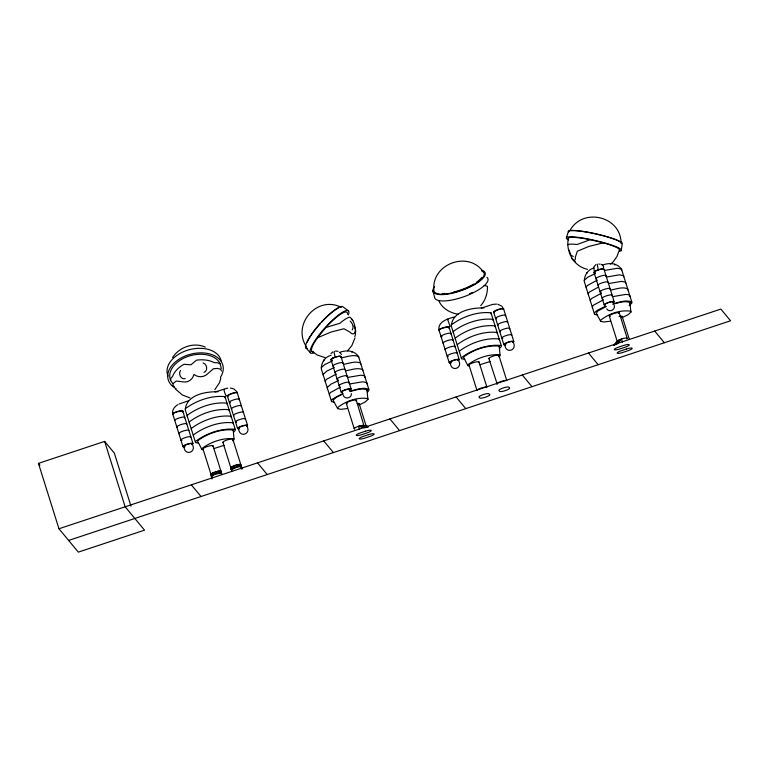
<?xml version="1.0" encoding="UTF-8"?>
<svg xmlns="http://www.w3.org/2000/svg" width="769" height="769" viewBox="0 0 769 769"><rect width="100%" height="100%" fill="white"/><g stroke="black" fill="none" stroke-linecap="round" stroke-linejoin="round"><path stroke-width="1.15" d="M172.66 383.443L170.67 380.54L170.766 378.502L172.602 376.368A25.348 16.793 -14.3 0 1 184.012 364.304L190.923 364.823L196.422 360.19A25.348 16.793 -14.3 0 1 214.128 362.584L217.906 362.862L220.309 364.064L221.28 368.495M587.535 269.323C573.818 266.593 565.35 251.319 568.464 237.996M621.275 250.646L622.208 243.946A27.703 3.72 12.8 0 0 595.052 233.641A27.703 3.72 12.8 0 0 568.608 232.103M593.822 267.699L594.197 270.65M220.886 378.098L219.55 382.597L214.82 389.681M354.99 337.908L351.798 345.675L347.626 350.818M566.474 237.525L568.522 231.094M334.659 402.437L331.564 401.591L321.317 368.889C321.231 362.612 324.854 356.826 331.112 355.288M597.638 315.107L594.543 314.252L584.296 281.56C584.209 275.273 587.833 269.496 594.091 267.958M198.662 443.242L195.518 442.521L185.271 409.829C186.329 394.651 205.967 391.479 217.963 391.757M464.678 359.411L461.535 358.7L451.288 325.998C452.345 310.82 471.983 307.648 483.98 307.927M450.173 326.546L447.51 319.154L447.885 319.606M593.389 267.439L595.86 264.613M180.532 370.485C178.043 373.647 180.878 379.915 185.137 378.636M603.021 269.534L603.655 266.459L601.387 264.344M569.589 231.344C581.537 207.149 620.641 215.57 621.064 242.716M480.721 305.629C485.527 300.439 487.604 293.306 487.469 286.328L484.143 285.414M313.377 351.75A26.242 5.633 -48.1 0 1 317.51 337.783L325.845 327.498A26.242 5.633 -48.1 0 1 347.473 314.281M321.192 367.774L324.71 364.602L332.304 360.921M367.755 391.815L368.918 390.344L368.803 389.229L358.546 356.537C353.798 349.982 346.194 349.982 339.389 352.433M349.78 391.584C355.249 390.335 361.44 387.711 366.938 389.845L367.918 399.486L365.073 402.052L358.921 405.032M584.171 280.445L587.689 277.273L595.283 273.591M612.758 304.255C618.228 303.005 624.418 300.381 629.917 302.515L630.897 312.156L628.052 314.723L621.9 317.703M613.941 345.3L617.545 340.821L621.487 338.956A5.248 1.057 -17.4 0 1 626.87 338.841M614.248 345.3L618.189 340.379M615.162 344.82L619.103 339.898M616.286 344.329L620.227 339.417M617.545 343.878L621.487 338.956L622.506 342.224M352.212 329.92C354.173 327.209 352.471 323.028 350.135 321.067M172.554 357.518C179.36 347.079 193.75 341.84 205.323 347.146M210.985 474.386L212.84 472.8L218.954 470.955L220.914 471.089L221.212 473.483C218.136 473.329 209.447 474.194 211.975 478.962M231.2 467.965A5.248 1.057 -17.4 0 1 230.844 467.792L235.083 465.274L240.418 464.332L241.754 469.071M241.072 466.898C237.611 464.524 229.249 473.291 230.825 467.514M617.545 340.821L617.603 341.647M332.842 351.904L330.958 353.615M185.242 408.752C196.143 400.62 211.408 395.141 224.981 396.65L235.237 429.342L235.266 430.419L233.939 431.87M232.969 440.82L234.045 439.637L233.247 430.006C221.03 428.65 207.294 433.572 197.479 440.897L201.853 449.442L202.978 449.952M451.259 324.922C462.159 316.79 477.424 311.31 490.997 312.82L501.253 345.512L501.282 346.588L499.956 348.04M498.985 356.989L500.061 355.816L499.264 346.175C487.046 344.82 473.31 349.751 463.496 357.066L467.869 365.621L468.994 366.131M610.403 264.171L613.018 262.037L616.94 256.529L619.295 250.165A26.242 3.518 12.8 0 0 603.396 242.85L590.246 239.697A26.242 3.518 12.8 0 0 568.541 238.957M629.167 305.62L631.897 303.015L631.772 301.9L621.525 269.198C616.776 262.652 609.173 262.652 602.367 265.103M177.918 404.6C174.611 406.407 171.641 410.204 172.785 414.145L182.984 446.683M317.51 337.783L330.91 332.083L343.935 328.757L349.972 332.102A10.574 4.287 74.5 0 0 355.451 330.276A10.574 2.211 81.9 0 1 354.807 336.534M334.352 367.467L326.758 371.139L323.249 374.311L323.365 375.426M336.409 374.003L326.46 379.386L325.297 380.847L325.412 381.972M338.456 380.54L330.862 384.221L327.344 387.393L327.469 388.508M340.504 387.086L330.555 392.469L329.401 393.93L329.517 395.045M597.33 280.127L587.381 285.52L586.228 286.981L586.343 288.096M342.551 393.622L332.602 399.005L331.449 400.466L331.564 401.591M343.32 393.795L336.486 397.112L333.323 399.967L333.429 400.966L337.668 408.589L340.859 409.339L347.242 408.541M598.33 287.135L589.429 292.057L588.275 293.518L588.391 294.633M601.435 293.21L591.486 298.593L590.323 300.054L590.438 301.179M603.482 299.747L593.533 305.139L592.37 306.6L592.495 307.715M605.53 306.293L597.936 309.965L595.581 311.676L594.427 313.137L594.543 314.252M606.299 306.466L597.34 311.31L596.408 313.637L600.647 321.259L603.838 322.009L610.221 321.211M332.025 359.892A5.248 1.057 -17.4 0 1 332.852 358.094L336.543 356.758A5.248 1.057 -17.4 0 1 340.629 357.037M332.852 358.094L336.553 356.768A5.239 1.307 -17.2 0 1 340.725 357.393M204.006 372.379C208.245 370.937 207.149 364.016 203.103 362.987M179.129 403.985L188.251 400.889M603.963 269.381A5.248 1.057 -17.4 0 0 599.56 269.467L596.994 270.332A5.248 1.057 -17.4 0 0 595.043 272.611M604.04 269.679A5.239 1.307 -17.2 0 0 599.57 269.477L596.994 270.323A5.239 1.307 -17.2 0 0 595.158 272.957M224.231 445.299L213.859 448.577M490.247 361.468L479.875 364.746M325.845 327.498L339.908 323.278A25.348 5.441 -48.1 0 1 349.982 317.126C354.23 320.76 355.086 326.316 355.691 331.545M215.128 391.969L227.73 388.066M454.383 317.03C448.298 318.424 437.311 321.807 439.051 330.237L449.25 362.776M481.269 308.1L492.66 304.389L496.62 304.091M104.642 441.396L125.145 506.79L144.524 530.168L78.332 552.132L58.953 528.764L38.45 463.371L104.642 441.396L114.331 453.085L130.951 506.079M58.953 528.764L720.861 309.09L730.55 320.779L68.643 540.444M590.246 239.697L577.115 244.504A25.348 3.403 12.8 0 0 567.839 244.763M367.832 426.43L363.17 425.295L358.508 426.286A5.248 1.057 -17.4 0 0 354.624 428.987M613.201 303.688C619.132 302.371 625.841 299.545 631.772 301.9M350.222 391.017C356.153 389.7 362.862 386.874 368.803 389.229M573.28 256.548L570.742 254.962L569.195 250.098M604.915 270.39L617.574 268.275L621.525 269.198L621.64 270.323M606.972 276.936L619.622 274.812L623.572 275.744L623.688 276.859M609.019 283.473L621.679 281.358L625.62 282.281L625.745 283.396M611.067 290.009C616.402 289.067 622.429 286.529 627.677 288.817L627.792 289.942M341.936 357.729C347.271 356.778 353.298 354.249 358.546 356.537L358.662 357.652M613.114 296.555L625.774 294.431L628.34 294.662L629.724 295.363L629.84 296.478M343.993 364.266C349.318 363.324 355.345 360.786 360.594 363.074L360.719 364.189M346.04 370.802C351.366 369.86 357.402 367.322 362.651 369.61L362.766 370.725M348.088 377.348L360.748 375.224L363.314 375.455L364.698 376.147L364.814 377.271M350.145 383.885L362.805 381.77L366.746 382.693L366.871 383.808M603.396 242.85L588.881 246.416L577.308 251.252L575.327 257.259A10.574 2.692 68.9 0 1 571.896 258.384A10.574 3.816 60.9 0 0 575.145 261.72M598.868 264.132L600.176 264.103M335.419 351.048L338.091 351.318M494.015 312.281A5.248 1.057 -17.4 0 1 496.043 310.292A5.248 1.057 -17.4 0 1 502.551 308.6L503.58 308.821L513.788 341.359M502.551 308.6L503.608 309.109A5.239 1.077 -20.3 0 1 503.301 309.513A5.248 1.057 -17.4 0 0 503.599 309.1L501.946 306.254L497.87 304.274M230.354 388.009L233.863 388.931L236.929 391.796L247.522 425.267M458.064 314.194C450.278 313.002 442.425 308.552 439.003 301.227M363.17 425.295L368.159 426.651M362.228 425.382L368.216 427.006L361.084 425.584M359.815 425.891L365.804 427.516L364.496 427.91L358.508 426.286L359.536 429.554M597.225 264.094L598.253 269.861M325.066 357.652L317.366 355.047L311.829 351.279M341.34 307.398C317.011 294.815 291.403 324.749 306.648 347.127M190.001 397.919L182.32 394.958L175.332 388.931M501.253 345.512C487.681 344.012 472.406 349.491 461.506 357.623L461.535 358.7M500.042 354.942C489.046 353.721 476.674 358.162 467.85 364.746L467.869 365.621M235.237 429.342C221.664 427.843 206.39 433.312 195.489 441.444L195.518 442.521M234.026 438.772C223.029 437.551 210.658 441.983 201.834 448.577L201.853 449.442M488.921 358.633L497.216 384.135M363.843 425.344L356.258 400.178M348.511 310.974L343.185 306.975A27.703 5.95 -48.1 0 0 318.308 325.537A27.703 5.95 -48.1 0 0 307.533 348.434M174.332 386.672L172.765 385.182L173.707 383.01L176.264 381.049L183.003 381.857A10.574 9.699 83.3 0 0 193.971 374.416A10.574 10.237 52.9 0 0 207.832 373.619L213.503 368.687L217.627 368.428L220.722 369.274L221.462 371.033M334.39 351.548L334.034 352.462L335.236 357.152M483.24 271.87C468.283 249.973 430.823 264.257 433.927 290.509A26.607 8.344 -19.9 0 0 465.245 288.731A26.607 8.344 -19.9 0 0 481.615 270.957M305.908 347.934L310.455 352.788M606.683 308.84C609.106 312.964 615.902 309.724 614.171 305.226M351.798 319.318L352.884 320.615M654.669 331.055L664.358 342.743M588.477 353.019L598.167 364.708M522.286 374.993L531.975 386.672M456.094 396.958L465.783 408.647M340.052 352.702L341.465 354.413M389.902 418.922L399.601 430.611M323.711 440.887L333.41 452.576M257.528 462.861L267.218 474.55M191.337 484.826L201.026 496.514M38.45 463.371L39.94 465.168M224.317 389.345C223.106 388.739 225.951 396.996 226.567 395.881M354.057 325.585L355.605 330.449M343.224 395.151C344.464 399.755 351.962 398.371 351.346 393.574M622.14 316.357L629.388 339.485M619.228 312.848L627.177 338.187M603.944 269.092L614.143 301.631M609.308 316.146L617.247 341.484M594.014 272.389L604.213 304.928M512.788 341.686C518.508 350.116 505.195 354.826 504.849 344.32M493.65 312.118L503.858 344.656M498.85 355.336L506.79 380.674M478.991 361.93L486.931 387.259A5.248 1.057 -17.4 0 0 481.894 387.826A5.248 1.057 -17.4 0 0 476.991 390.277M469.061 365.227L477.001 390.556M448.971 326.94L459.18 359.479M458.18 359.805C463.899 368.245 450.596 372.946 450.24 362.449M359.161 403.687L366.419 426.824M340.927 356.383L351.135 388.922M346.329 403.475L354.269 428.814M330.997 359.681L341.205 392.209M246.532 425.593C252.251 434.033 238.938 438.734 238.582 428.227M227.393 396.025L237.592 428.564M232.834 439.166L242.139 468.859M222.904 442.463L231.873 471.07M212.975 445.76L221.943 474.358M203.045 449.048L212.013 477.655M182.714 410.848L192.913 443.386M191.923 443.723C197.643 452.153 184.329 456.863 183.974 446.356M432.889 290.855L434.543 297.103A28.28 8.872 -19.9 0 0 465.533 296.113A28.28 8.872 -19.9 0 0 486.95 277.282M240.418 464.332L240.716 466.725M239.745 464.284L240.043 466.677M238.803 464.361L239.101 466.754M237.659 464.563L237.957 466.956M236.391 464.88L236.689 467.264M235.083 465.274L235.381 467.667M233.824 465.726L234.122 468.119M232.699 466.216L232.997 468.609M231.786 466.696L232.084 469.09M231.152 467.139L231.45 469.532M220.559 470.916L220.857 473.31M219.886 470.878L220.184 473.262M218.954 470.955L219.252 473.348M217.81 471.157L218.108 473.55M216.541 471.464L216.839 473.858M215.224 471.858L215.522 474.252M213.965 472.32L214.263 474.713M212.84 472.8L213.138 475.194M211.927 473.281L212.225 475.675M211.292 473.723L211.59 476.117M210.975 474.098L211.292 476.78M629.917 302.515L630.022 303.524M630.897 312.156L630.801 311.243C620.554 309.571 608.49 313.733 600.551 320.346L600.647 321.259M614.816 264.209L614.912 265.045M586.805 272.639L586.891 273.476M366.938 389.845L367.044 390.854M367.918 399.486L367.822 398.582C357.575 396.9 345.512 401.072 337.572 407.685L337.668 408.589M351.846 351.539L351.933 352.375M323.826 359.969L323.922 360.805M499.225 340.052L499.196 338.975C485.633 337.476 470.359 342.945 459.458 351.077L459.487 352.154M499.264 346.175L499.292 347.146M497.178 333.515L497.149 332.439C483.576 330.93 468.311 336.409 457.401 344.541L457.44 345.617M495.13 326.969L495.101 325.902C481.529 324.393 466.254 329.872 455.354 338.004L455.383 339.081M493.073 320.433L493.044 319.356C479.481 317.857 464.207 323.326 453.306 331.468L453.335 332.535M490.997 312.82L491.026 313.896M233.209 423.882L233.18 422.806C219.617 421.297 204.343 426.776 193.442 434.908L193.471 435.985M233.247 430.006L233.276 430.967M231.161 417.336L231.133 416.269C217.56 414.76 202.295 420.239 191.394 428.371L191.423 429.448M229.114 410.8L229.085 409.723C215.512 408.224 200.238 413.693 189.337 421.835L189.366 422.902M227.057 404.263L227.028 403.187C213.465 401.678 198.191 407.157 187.29 415.289L187.319 416.365M224.981 396.65L225.009 397.727M610.336 316.367A5.248 1.057 -17.4 0 1 613.537 313.617A5.248 1.057 -17.4 0 1 618.93 313.512M619.026 316.424A5.248 1.057 -17.4 0 1 621.842 317.02M598.426 285.482A5.248 1.057 -17.4 0 1 602.3 282.781A5.248 1.057 -17.4 0 1 608.01 282.3M596.369 278.936A5.248 1.057 -17.4 0 1 600.906 276.033A5.248 1.057 -17.4 0 1 605.645 276.129M601.147 292.066A5.248 1.057 -17.4 0 1 604.347 289.327A5.248 1.057 -17.4 0 1 609.74 289.211M602.521 298.555A5.248 1.057 -17.4 0 1 607.058 295.652A5.248 1.057 -17.4 0 1 611.788 295.748M605.241 305.139A5.248 1.057 -17.4 0 1 605.732 303.505A5.248 1.057 -17.4 0 1 612.518 301.448A5.248 1.057 -17.4 0 1 613.201 302.736M605.491 304.735A4.201 0.846 -17.4 0 1 609.125 302.409A4.201 0.846 -17.4 0 1 612.912 302.486M571.271 230.796A26.607 3.576 12.8 0 1 579.326 231.075M580.412 231.2A26.607 3.576 12.8 0 1 614.921 239.467M615.777 239.803A26.607 3.576 12.8 0 1 621.15 243.696M568.502 239.966A28.28 3.797 12.8 0 1 593.562 240.12A28.28 3.797 12.8 0 1 619.497 251.232M448.769 328.065A5.239 1.029 -14.5 0 0 445.318 327.488A5.239 1.029 -14.5 0 0 439.022 329.968L439.407 330.42L439.032 329.959A5.248 1.057 -17.4 0 1 445.241 327.152A5.248 1.057 -17.4 0 1 448.673 327.604M496.861 383.971A5.248 1.057 -17.4 0 1 500.456 381.664A5.248 1.057 -17.4 0 1 506.435 380.501M469.417 365.39A5.248 1.057 -17.4 0 1 473.954 362.487A5.248 1.057 -17.4 0 1 478.693 362.584M489.276 358.806A5.248 1.057 -17.4 0 1 493.813 355.903A5.248 1.057 -17.4 0 1 498.543 355.999M494.198 312.743A5.239 1.077 -20.3 0 1 496.755 310.34A5.239 1.077 -20.3 0 1 503.234 308.657M502.83 338.331A5.248 1.057 -17.4 0 1 506.04 335.592A5.248 1.057 -17.4 0 1 511.433 335.476M500.11 331.747A5.248 1.057 -17.4 0 1 504.647 328.844A5.248 1.057 -17.4 0 1 509.386 328.94M505.819 344.791A5.248 1.057 -17.4 0 1 504.791 343.551A5.248 1.057 -17.4 0 1 511.818 341.215A5.248 1.057 -17.4 0 1 512.846 342.455M498.062 325.2A5.248 1.057 -17.4 0 1 502.599 322.298A5.248 1.057 -17.4 0 1 507.329 322.394M496.687 318.712A5.248 1.057 -17.4 0 1 499.888 315.972A5.248 1.057 -17.4 0 1 505.281 315.857M445.501 349.866A5.248 1.057 -17.4 0 1 450.038 346.963A5.248 1.057 -17.4 0 1 454.777 347.059M443.453 343.33A5.248 1.057 -17.4 0 1 447.991 340.427A5.248 1.057 -17.4 0 1 452.72 340.523M442.079 336.832A5.248 1.057 -17.4 0 1 445.28 334.092A5.248 1.057 -17.4 0 1 450.672 333.977M505.675 344.493A4.201 0.846 -17.4 0 1 508.242 342.301A4.201 0.846 -17.4 0 1 512.548 342.215M448.231 356.451A5.248 1.057 -17.4 0 1 450.797 353.932A5.248 1.057 -17.4 0 1 457.142 353.221M451.22 362.91A5.248 1.057 -17.4 0 1 450.192 361.67A5.248 1.057 -17.4 0 1 457.209 359.344A5.248 1.057 -17.4 0 1 458.237 360.584M451.067 362.622A4.201 0.846 -17.4 0 1 453.633 360.43A4.201 0.846 -17.4 0 1 457.94 360.334M472.426 292.412A26.242 8.228 -19.9 0 1 469.417 293.825M481.432 270.159A27.703 8.69 -19.9 0 1 461.554 290.509A27.703 8.69 -19.9 0 1 434.61 286.77M481.73 277.503A25.185 7.901 -19.9 0 1 476.424 282.31M473.646 284.088A25.185 7.901 -19.9 0 1 466.898 287.539M465.918 287.962A25.185 7.901 -19.9 0 1 453.585 292.057M444.626 293.45A25.185 7.901 -19.9 0 1 442.733 293.498M357.191 403.552A5.248 1.057 -17.4 0 1 358.863 404.35M347.357 403.696A5.248 1.057 -17.4 0 1 350.568 400.957A5.248 1.057 -17.4 0 1 355.951 400.841M332.141 360.248A5.239 1.307 -17.2 0 1 333.977 357.614M339.514 385.846A5.248 1.057 -17.4 0 1 344.041 382.943A5.248 1.057 -17.4 0 1 348.78 383.039M338.129 379.348A5.248 1.057 -17.4 0 1 341.34 376.608A5.248 1.057 -17.4 0 1 346.732 376.502M342.234 392.43A5.248 1.057 -17.4 0 1 343.051 390.633A5.248 1.057 -17.4 0 1 350.106 388.701A5.248 1.057 -17.4 0 1 349.28 390.498M335.409 372.763A5.248 1.057 -17.4 0 1 339.292 370.072A5.248 1.057 -17.4 0 1 345.002 369.581M333.362 366.227A5.248 1.057 -17.4 0 1 337.889 363.324A5.248 1.057 -17.4 0 1 342.628 363.42M342.484 392.017A4.201 0.846 -17.4 0 1 346.636 389.547A4.201 0.846 -17.4 0 1 349.386 390.133M307.196 342.272A26.607 5.719 -48.1 0 1 320.087 323.864M321.644 322.163A26.607 5.719 -48.1 0 1 338.206 308.196M313.896 352.827A28.28 6.075 -48.1 0 1 325.566 327.161A28.28 6.075 -48.1 0 1 348.386 314.934M227.941 396.65A5.239 1.077 -20.3 0 1 230.489 394.257A5.239 1.077 -20.3 0 1 236.977 392.565L237.342 393.017L236.958 392.555A5.248 1.057 -17.4 0 0 230.364 393.959A5.248 1.057 -17.4 0 0 227.749 396.198M182.734 411.136A5.248 1.057 -17.4 0 0 178.331 411.223A5.248 1.057 -17.4 0 0 172.765 413.866L173.14 414.328L172.765 413.876A5.239 1.029 -14.5 0 1 179.052 411.405A5.239 1.029 -14.5 0 1 182.513 411.973M220.914 471.089A5.248 1.057 -17.4 0 1 220.616 471.753M223.26 442.627A5.248 1.057 -17.4 0 1 227.797 439.733A5.248 1.057 -17.4 0 1 232.526 439.82M203.4 449.221A5.248 1.057 -17.4 0 1 207.938 446.318A5.248 1.057 -17.4 0 1 212.677 446.414M240.774 464.505A5.248 1.057 -17.4 0 1 240.476 465.158M180.936 440.147A5.248 1.057 -17.4 0 1 186.483 437.225A5.248 1.057 -17.4 0 1 190.558 437.513M181.965 440.358A5.248 1.057 -17.4 0 1 181.292 440.32M179.244 433.774A5.248 1.057 -17.4 0 1 183.118 431.082A5.248 1.057 -17.4 0 1 188.828 430.592M184.954 446.818A5.248 1.057 -17.4 0 1 183.926 445.578A5.248 1.057 -17.4 0 1 190.943 443.252A5.248 1.057 -17.4 0 1 191.971 444.492M177.187 427.237A5.248 1.057 -17.4 0 1 181.724 424.334A5.248 1.057 -17.4 0 1 186.463 424.43M174.784 420.528A5.248 1.057 -17.4 0 1 180.331 417.605A5.248 1.057 -17.4 0 1 184.406 417.894M233.853 415.654A5.248 1.057 -17.4 0 1 237.727 412.963A5.248 1.057 -17.4 0 1 243.437 412.472M231.796 409.118A5.248 1.057 -17.4 0 1 236.333 406.215A5.248 1.057 -17.4 0 1 241.072 406.311M229.393 402.408A5.248 1.057 -17.4 0 1 234.939 399.486A5.248 1.057 -17.4 0 1 239.015 399.765M230.421 402.62A5.248 1.057 -17.4 0 1 229.748 402.572M184.8 446.529A4.201 0.846 -17.4 0 1 187.367 444.338A4.201 0.846 -17.4 0 1 191.683 444.242M239.563 428.698A5.248 1.057 -17.4 0 1 238.534 427.458A5.248 1.057 -17.4 0 1 245.551 425.132A5.248 1.057 -17.4 0 1 246.58 426.372M236.573 422.239A5.248 1.057 -17.4 0 1 239.784 419.499A5.248 1.057 -17.4 0 1 245.167 419.384M238.871 428.371A4.201 0.846 -17.4 0 1 241.975 426.209A4.201 0.846 -17.4 0 1 246.541 425.824M170.67 380.54A26.242 17.389 -14.3 0 1 188.501 356.239A26.242 17.389 -14.3 0 1 220.309 364.064M176.082 388.643A28.28 18.744 -14.3 0 1 173.669 363.516A28.28 18.744 -14.3 0 1 210.341 354.125A28.28 18.744 -14.3 0 1 220.415 377.291M168.027 376.07A27.703 18.36 -14.3 0 1 188.588 349.885A27.703 18.36 -14.3 0 1 221.184 360.959M365.525 431.178L360.555 432.832A5.248 1.057 -17.4 0 0 356.316 435.35A5.248 1.057 -17.4 0 0 362.007 434.581L366.976 432.937A5.248 1.057 -17.4 0 0 371.216 430.409A5.248 1.057 -17.4 0 0 365.525 431.178M623.534 345.492L618.574 347.146A5.248 1.057 -17.4 0 0 614.335 349.664A5.248 1.057 -17.4 0 0 620.025 348.895L624.986 347.252A5.248 1.057 -17.4 0 0 629.225 344.723A5.248 1.057 -17.4 0 0 623.534 345.492M368.428 434.687L363.468 436.331A5.248 1.057 -17.4 0 0 359.229 438.859A5.248 1.057 -17.4 0 0 364.919 438.09L369.879 436.436A5.248 1.057 -17.4 0 0 374.118 433.918A5.248 1.057 -17.4 0 0 368.428 434.687M626.447 349.001L621.477 350.654A5.248 1.057 -17.4 0 0 617.238 353.173A5.248 1.057 -17.4 0 0 622.928 352.404L627.898 350.751A5.248 1.057 -17.4 0 0 632.137 348.232A5.248 1.057 -17.4 0 0 626.447 349.001M509.568 388.085L508.838 387.211A5.248 1.057 -17.4 0 0 503.147 387.98A5.248 1.057 -17.4 0 0 498.918 390.508L499.639 391.383A5.248 1.057 -17.4 0 0 505.329 390.614A5.248 1.057 -17.4 0 0 509.568 388.085M489.709 394.68L488.988 393.805A5.248 1.057 -17.4 0 0 483.297 394.574A5.248 1.057 -17.4 0 0 479.058 397.102L479.779 397.977A5.248 1.057 -17.4 0 0 485.47 397.208A5.248 1.057 -17.4 0 0 489.709 394.68"/></g></svg>
